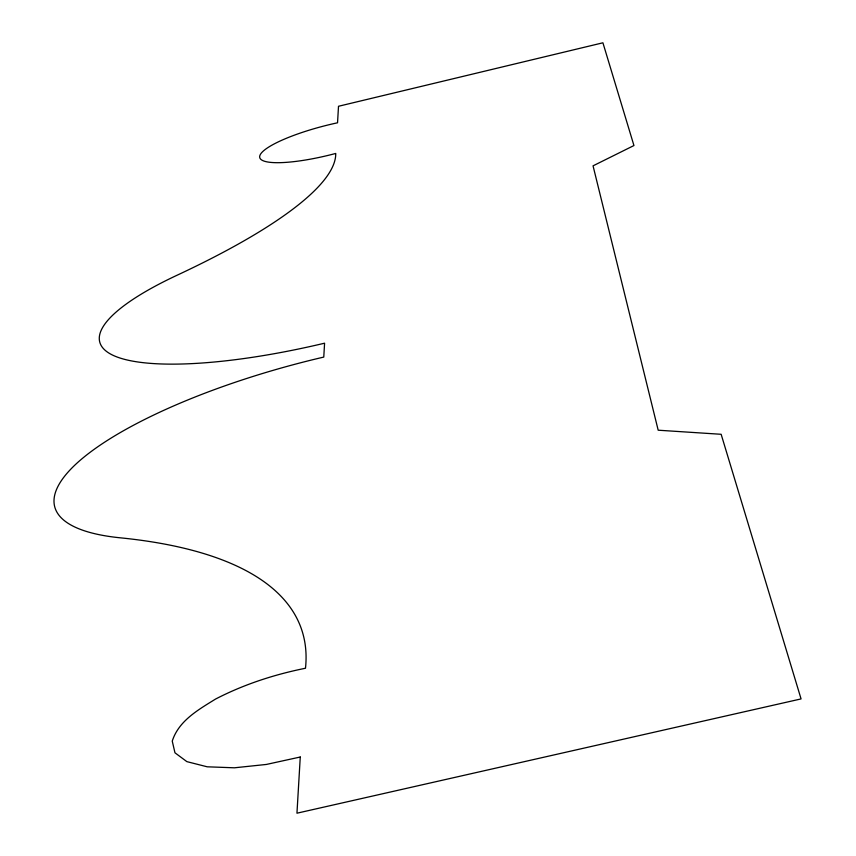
<?xml version="1.0" encoding="UTF-8"?>
<svg xmlns="http://www.w3.org/2000/svg" width="856" height="856" viewBox="0 0 856 856"><rect width="100%" height="100%" fill="white"/><g stroke="black" fill="none" stroke-linecap="round" stroke-linejoin="round"><path stroke-width="1.28" d="M300.263 757.014L296.957 813.2L801.066 698.913L721.148 434.292L658.189 430.204L593.048 165.839L633.943 145.541L602.913 42.8L338.505 106.272L337.542 122.793A70.984 14.766 -14.3 0 0 259.668 156.595A70.984 14.766 -14.3 0 0 335.734 153.449A478.804 100.013 -15.9 0 1 177.524 275.022A234.405 57.298 -14.4 0 0 113.356 355.454A234.405 57.298 -14.4 0 0 324.585 343.192L323.771 357.08A271.834 77.019 -14.7 0 0 78.442 461.812A271.834 77.019 -14.7 0 0 120.493 537.836A794.721 256.137 -19.3 0 1 305.485 668.247C274.273 674.528 243.81 684.415 215.509 699.085C198.453 709.688 178.711 720.72 172.249 741.103L174.966 752.798L186.876 761.637L207.206 766.805L234.437 767.8L266.355 764.451L300.263 757.014"/></g></svg>
